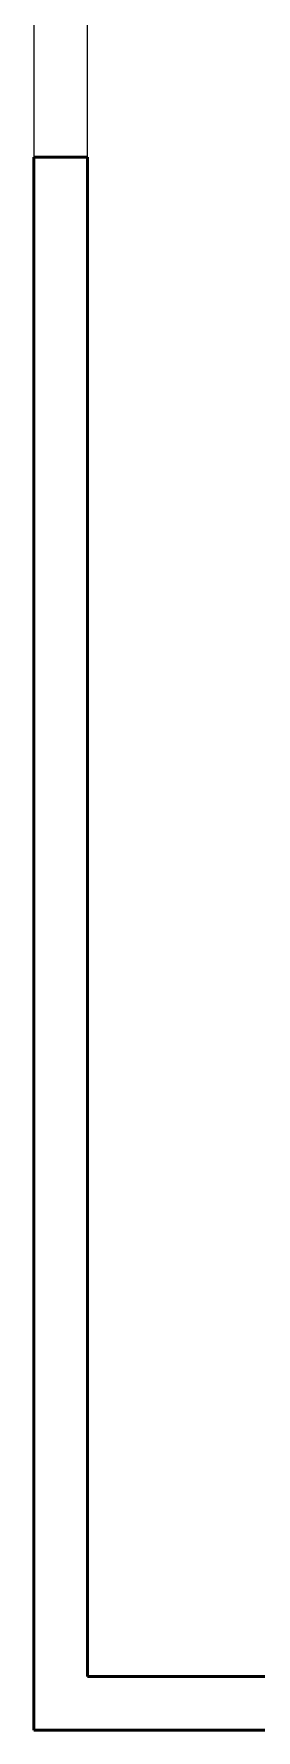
# Model space of a CAD drawing. Header units: millimetres. Extents: x 44692 to 174433, y -26273 to 14445.
# Drawn here: x 131126 to 131540, y -20286 to -17113 of the extents above; entities that cross this region are included whole.
import ezdxf

# ---------------------------------------------------------------- set-up
doc = ezdxf.new("R2010")
doc.units = ezdxf.units.MM
doc.header["$LTSCALE"] = 100
doc.linetypes.add('DIVIDEX2', pattern=[6.604, 5.08, -0.508, 0, -0.508, 0, -0.508])
doc.layers.add('Paredes', color=7, linetype='Continuous', lineweight=50)
doc.layers.add('Puertas', color=43, linetype='DIVIDEX2')

msp = doc.modelspace()

# ---------------------------------------------------------------- linework, layer by layer
at = {"layer": 'Paredes'}
for p, q in [((131125.573, -18537.468), (131125.573, -17343.309)), ((131125.573, -17343.309), (131225.573, -17343.309)), ((131225.573, -18537.468), (131225.573, -17343.309)), ((131125.573, -18537.468), (131125.573, -20286.091)), ((131225.573, -20186.091), (131225.573, -18537.468)), ((131225.573, -20186.091), (137025.572, -20186.091))]:
    msp.add_line(p, q, dxfattribs=at)
at = {"layer": 'Paredes', "color": 0}
msp.add_line((131125.573, -20286.091), (143310.452, -20286.091), dxfattribs=at)
at = {"layer": 'Puertas'}
for p, q in [((131125.573, -14343.309), (131125.573, -17343.309)), ((131225.573, -17343.309), (131225.573, -14343.309))]:
    msp.add_line(p, q, dxfattribs=at)

doc.saveas('drawing.dxf')
